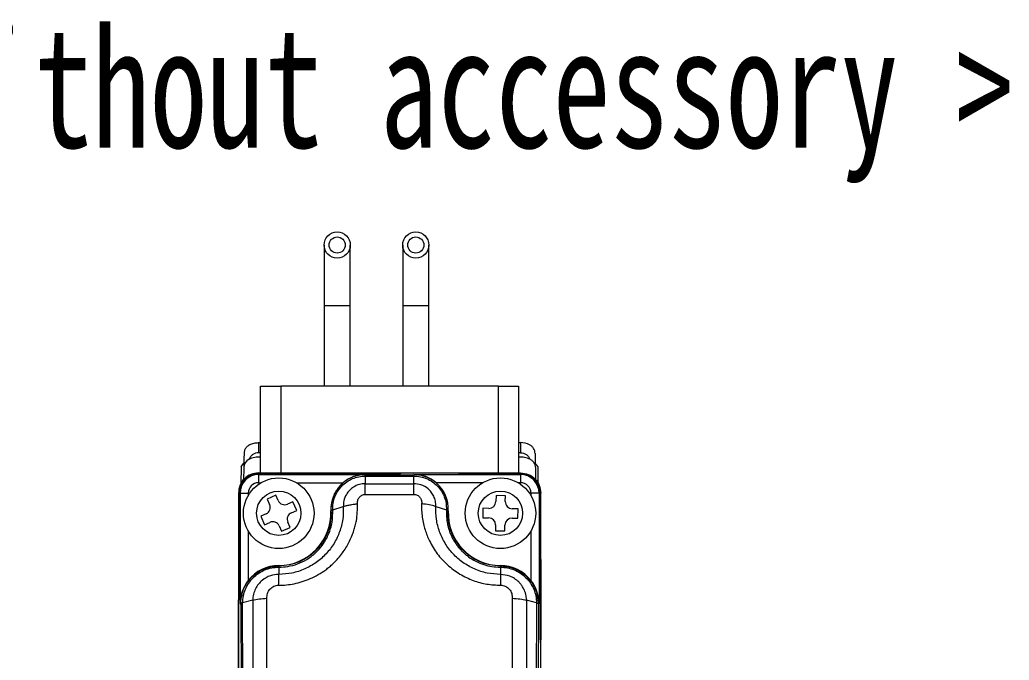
# Model space of a CAD drawing. Header units: millimetres. Extents: x 5 to 415, y 5 to 292.
# Drawn here: x 38.07 to 87.17, y 101.58 to 133.34 of the extents above; entities that cross this region are included whole.
import ezdxf

# ---------------------------------------------------------------- set-up
doc = ezdxf.new("R2010")
doc.units = ezdxf.units.MM
doc.linetypes.add('CENTERX2', pattern=[20.32, 12.7, -2.54, 2.54, -2.54])
doc.layers.add('CENTER_LINE', color=7, linetype='CENTERX2')
doc.styles.add('SLDTEXTSTYLE0', font='TXT', dxfattribs={"width": 0.7})

msp = doc.modelspace()

# ---------------------------------------------------------------- linework, layer by layer
at = {"color": 7, "linetype": 'Continuous', "lineweight": 18}
for p, q in [((53.171, 122.172), (53.171, 119.172)), ((54.471, 119.172), (54.471, 122.172)), ((57.071, 122.172), (57.071, 119.172)), ((58.371, 119.172), (58.371, 122.172)), ((53.171, 119.172), (53.171, 115.172)), ((54.471, 115.172), (54.471, 119.172)), ((57.071, 119.172), (57.071, 115.172)), ((58.371, 115.172), (58.371, 119.172)), ((50.021, 110.872), (50.021, 115.172)), ((51.021, 115.172), (51.021, 110.872)), ((61.821, 115.172), (51.021, 115.172)), ((61.821, 110.872), (61.821, 115.172)), ((62.821, 115.172), (62.821, 110.872)), ((49.921, 112.372), (49.921, 111.872)), ((49.921, 112.372), (50.021, 112.372)), ((62.821, 112.372), (62.921, 112.372)), ((62.921, 112.372), (62.921, 111.872)), ((50.021, 111.872), (49.921, 111.872)), ((62.921, 111.872), (62.821, 111.872)), ((49.055, 111.171), (49.048, 110.33)), ((49.188, 111.123), (49.177, 110.524)), ((49.192, 111.372), (49.188, 111.123)), ((49.259, 111.372), (49.192, 111.372)), ((63.655, 111.123), (63.666, 110.524)), ((63.795, 110.33), (63.788, 111.171)), ((49.921, 110.872), (52.921, 110.872)), ((53.071, 110.847), (49.921, 110.847)), ((49.921, 110.823), (49.921, 110.791)), ((56.971, 110.823), (49.921, 110.823)), ((49.921, 110.791), (55.217, 110.791)), ((49.921, 110.791), (49.921, 110.384)), ((52.921, 110.847), (52.921, 110.872)), ((52.921, 110.872), (59.621, 110.872)), ((53.071, 110.856), (53.071, 110.847)), ((56.971, 110.856), (53.071, 110.856)), ((55.217, 110.78), (55.217, 110.791)), ((55.217, 110.78), (57.626, 110.78)), ((55.217, 110.718), (55.217, 110.338)), ((55.217, 110.718), (57.626, 110.718)), ((56.971, 110.863), (56.971, 110.823)), ((59.871, 110.863), (56.971, 110.863)), ((57.626, 110.78), (57.626, 110.791)), ((57.626, 110.791), (62.921, 110.791)), ((57.626, 110.338), (57.626, 110.718)), ((59.621, 110.872), (62.921, 110.872)), ((59.621, 110.872), (59.621, 110.863)), ((59.871, 110.823), (59.871, 110.863)), ((62.922, 110.826), (59.871, 110.826)), ((59.871, 110.823), (62.921, 110.823)), ((62.921, 110.823), (62.921, 110.791)), ((62.921, 110.791), (62.921, 110.384)), ((49.921, 110.384), (50.04, 110.384)), ((51.803, 110.384), (54.117, 110.384)), ((55.217, 110.338), (57.626, 110.338)), ((61.04, 110.384), (58.726, 110.384)), ((62.921, 110.384), (62.803, 110.384)), ((48.921, 109.872), (48.921, 106.972)), ((48.947, 106.725), (48.947, 109.872)), ((48.97, 104.57), (48.97, 109.872)), ((48.97, 109.872), (49.003, 109.872)), ((49.003, 109.872), (49.003, 104.372)), ((49.003, 109.872), (49.41, 109.872)), ((49.41, 109.872), (49.41, 109.753)), ((50.777, 109.766), (50.351, 109.575)), ((50.351, 109.575), (50.47, 109.309)), ((50.896, 109.5), (50.777, 109.766)), ((55.214, 109.803), (57.629, 109.803)), ((61.702, 109.751), (61.697, 109.459)), ((62.168, 109.743), (61.702, 109.751)), ((62.164, 109.452), (62.168, 109.743)), ((63.84, 109.872), (63.433, 109.872)), ((63.433, 109.872), (63.433, 109.753)), ((63.84, 109.872), (63.84, 104.372)), ((63.873, 109.872), (63.84, 109.872)), ((63.873, 104.57), (63.873, 109.872)), ((63.876, 106.525), (63.876, 109.872)), ((63.921, 106.572), (63.921, 109.872)), ((51.625, 109.442), (51.359, 109.323)), ((51.549, 108.897), (51.815, 109.016)), ((51.815, 109.016), (51.625, 109.442)), ((53.507, 108.992), (53.514, 108.993)), ((53.512, 109.072), (53.514, 108.993)), ((53.514, 108.993), (53.517, 108.872)), ((53.601, 109.044), (54.124, 109.204)), ((58.719, 109.204), (59.242, 109.044)), ((59.329, 108.993), (59.336, 108.992)), ((61.05, 109.119), (61.043, 108.652)), ((61.342, 109.114), (61.05, 109.119)), ((62.8, 109.092), (62.508, 109.096)), ((62.793, 108.625), (62.8, 109.092)), ((50.294, 108.847), (50.027, 108.728)), ((50.027, 108.728), (50.218, 108.302)), ((61.043, 108.652), (61.335, 108.648)), ((62.501, 108.63), (62.793, 108.625)), ((50.218, 108.302), (50.484, 108.421)), ((50.947, 108.244), (51.066, 107.978)), ((51.066, 107.978), (51.492, 108.169)), ((51.492, 108.169), (51.373, 108.435)), ((61.679, 108.292), (61.675, 108.001)), ((62.141, 107.994), (62.146, 108.285)), ((49.41, 107.991), (49.41, 105.542)), ((61.675, 108.001), (62.141, 107.994)), ((63.433, 107.991), (63.433, 105.542)), ((48.921, 106.972), (48.947, 106.972)), ((48.921, 106.972), (48.921, 95.872)), ((48.941, 104.57), (48.941, 106.725)), ((48.947, 106.725), (48.941, 106.725)), ((63.876, 106.572), (63.921, 106.572)), ((63.921, 106.572), (63.921, 102.6)), ((50.921, 106.259), (50.921, 106.284)), ((50.922, 106.197), (50.921, 105.838)), ((61.921, 106.284), (61.921, 106.259)), ((61.921, 106.197), (61.921, 105.838)), ((63.902, 106.525), (63.876, 106.525)), ((63.902, 104.57), (63.902, 106.525)), ((50.336, 98.711), (50.336, 104.657)), ((62.507, 104.657), (62.507, 98.711)), ((48.93, 85.872), (48.93, 104.57)), ((48.97, 104.57), (48.93, 104.57)), ((49.003, 104.372), (49.039, 104.372)), ((49.039, 104.372), (49.077, 96.317)), ((49.628, 104.555), (49.127, 104.426)), ((49.165, 96.372), (49.127, 104.426)), ((49.628, 104.555), (49.629, 98.636)), ((63.215, 104.555), (63.214, 98.636)), ((63.716, 104.426), (63.215, 104.555)), ((63.716, 104.426), (63.678, 96.372)), ((63.804, 104.372), (63.766, 96.317)), ((63.84, 104.372), (63.804, 104.372)), ((63.916, 104.57), (63.873, 104.57)), ((63.916, 102.6), (63.916, 104.57)), ((63.916, 102.6), (63.921, 102.6)), ((63.921, 100.86), (63.921, 102.6))]:
    msp.add_line(p, q, dxfattribs=at)
at = {"color": 8, "linetype": 'Continuous', "lineweight": 18}
for p, q in [((53.171, 119.172), (54.471, 119.172)), ((57.071, 119.172), (58.371, 119.172)), ((62.921, 110.823), (62.922, 110.826)), ((48.97, 109.871), (48.947, 109.872)), ((63.734, 104.823), (63.804, 104.372))]:
    msp.add_line(p, q, dxfattribs=at)
at = {"color": 7, "linetype": 'Continuous', "lineweight": 18, "flags": 128}
for points in [[(49.055, 111.171), (49.128, 111.28), (49.192, 111.356)], [(63.788, 111.171), (63.715, 111.28), (63.651, 111.356)]]:
    msp.add_lwpolyline(points, dxfattribs=at)
at = {"color": 7, "linetype": 'Continuous', "lineweight": 18}
for centre, radius in [((53.821, 122.172), 0.65), ((57.721, 122.172), 0.65), ((53.821, 122.172), 0.4), ((57.721, 122.172), 0.4), ((50.921, 108.872), 1.75), ((61.921, 108.872), 1.75), ((50.921, 108.872), 1.1), ((61.921, 108.872), 1.1)]:
    msp.add_circle(centre, radius, dxfattribs=at)
for centre, radius, start, end in [((62.921, 111.372), 1, 63.6986, 90), ((49.688, 111.114), 0.5, 117.8883, 179), ((49.921, 109.872), 0.951, 90, 180), ((49.921, 109.872), 0.919, 90, 180), ((62.921, 109.872), 0.951, 0, 90), ((62.921, 109.872), 0.919, 0, 90), ((49.921, 109.872), 0.512, 90, 180), ((55.217, 109.072), 1.712, 129.9741, 182.6659), ((57.626, 109.072), 1.712, 357.3341, 50.0259), ((62.921, 109.872), 0.512, 0, 90), ((51.216, 109.643), 0.35, 204.1047, 294.1047), ((50.151, 109.166), 0.35, 294.1047, 24.1047), ((50.921, 108.872), 2.588, 270, 2.6659), ((61.921, 108.872), 2.588, 177.3341, 270), ((61.347, 109.464), 0.35, 269.1229, 359.1229), ((62.514, 109.446), 0.35, 179.1229, 269.1229), ((51.692, 108.578), 0.35, 114.1047, 204.1047), ((61.329, 108.298), 0.35, 359.1229, 89.1229), ((62.496, 108.28), 0.35, 89.1229, 179.1229), ((50.627, 108.101), 0.35, 24.1047, 114.1047), ((50.921, 104.372), 1.912, 90, 142.2583), ((61.921, 104.372), 1.912, 37.7417, 90)]:
    msp.add_arc(centre, radius, start, end, dxfattribs=at)
for centre, major_axis, start_param, end_param in [((55.217, 109.101), (0, 1.69), 0, 0.708773), ((57.626, 109.101), (0, 1.69), 5.574412, 6.283185), ((50.889, 104.372), (1.886, 0), 2.472305, 3.141593), ((61.954, 104.372), (1.886, 0), 0, 0.669288)]:
    msp.add_ellipse(centre, major_axis=major_axis, ratio=0.999853, start_param=start_param, end_param=end_param, dxfattribs=at)
for points in [[(50.021, 115.172), (50.037, 115.172), (50.067, 115.172), (50.298, 115.172), (50.628, 115.172), (50.89, 115.172), (51.021, 115.172)], [(61.821, 115.172), (61.953, 115.172), (62.215, 115.172), (62.545, 115.172), (62.776, 115.172), (62.806, 115.172), (62.821, 115.172)], [(49.478, 112.269), (49.549, 112.299), (49.691, 112.359), (49.845, 112.368), (49.921, 112.372)], [(49.454, 111.556), (49.544, 111.595), (49.725, 111.674), (49.923, 111.67), (50.021, 111.667)], [(62.821, 111.667), (62.92, 111.67), (63.118, 111.674), (63.299, 111.595), (63.389, 111.556)], [(63.389, 111.556), (63.427, 111.532), (63.502, 111.484), (63.586, 111.378), (63.643, 111.256), (63.651, 111.167), (63.655, 111.123)], [(49.921, 110.872), (49.79, 110.857), (49.528, 110.827), (49.198, 110.596), (48.967, 110.265), (48.937, 110.003), (48.921, 109.872)], [(55.217, 110.718), (55.217, 110.736), (55.217, 110.77), (55.217, 110.777), (55.217, 110.78)], [(57.626, 110.718), (57.626, 110.736), (57.626, 110.77), (57.626, 110.777), (57.626, 110.78)], [(62.921, 110.872), (63.053, 110.857), (63.315, 110.827), (63.645, 110.596), (63.876, 110.265), (63.906, 110.003), (63.921, 109.872)], [(55.214, 109.803), (55.215, 109.907), (55.216, 110.115), (55.217, 110.263), (55.217, 110.338)], [(57.629, 109.803), (57.628, 109.907), (57.627, 110.115), (57.627, 110.263), (57.626, 110.338)]]:
    msp.add_open_spline(points, degree=3, dxfattribs=at)
for points, knots in [([(49.478, 112.269), (49.434, 112.241), (49.346, 112.187), (49.254, 112.062), (49.208, 111.938), (49.202, 111.86), (49.2, 111.829)], [0, 0, 0, 0, 0.270501, 0.540639, 0.820445, 1, 1, 1, 1]), ([(63.643, 111.829), (63.639, 111.875), (63.63, 111.964), (63.57, 112.091), (63.482, 112.199), (63.403, 112.245), (63.365, 112.269)], [0, 0, 0, 0, 0.268331, 0.522065, 0.764688, 1, 1, 1, 1]), ([(49.2, 111.829), (49.198, 111.724), (49.196, 111.577), (49.193, 111.418), (49.192, 111.372)], [0, 0, 0, 0, 0.7156992, 1, 1, 1, 1]), ([(49.921, 111.872), (49.872, 111.868), (49.772, 111.859), (49.637, 111.791), (49.523, 111.691), (49.479, 111.601), (49.456, 111.557)], [0, 0, 0, 0, 0.249883, 0.499844, 0.749883, 1, 1, 1, 1]), ([(62.921, 111.872), (62.971, 111.868), (63.071, 111.859), (63.206, 111.792), (63.32, 111.691), (63.365, 111.601), (63.387, 111.557)], [0, 0, 0, 0, 0.249826, 0.499768, 0.749826, 1, 1, 1, 1]), ([(63.643, 111.829), (63.644, 111.753), (63.647, 111.609), (63.65, 111.448), (63.651, 111.372)], [0, 0, 0, 0, 0.523313, 1, 1, 1, 1]), ([(48.947, 109.872), (48.957, 109.982), (48.979, 110.201), (49.147, 110.493), (49.394, 110.714), (49.668, 110.83), (49.85, 110.842), (49.921, 110.847)], [0, 0, 0, 0, 0.214703, 0.429407, 0.644092, 0.858769, 1, 1, 1, 1]), ([(55.217, 110.78), (55.103, 110.774), (54.898, 110.762), (54.602, 110.674), (54.328, 110.542), (54.078, 110.357), (53.868, 110.132), (53.733, 109.925), (53.649, 109.751), (53.603, 109.63), (53.565, 109.506), (53.548, 109.421), (53.538, 109.372)], [0, 0, 0, 0, 0.142847, 0.258112, 0.385624, 0.525517, 0.647431, 0.772458, 0.835884, 0.890558, 0.936484, 1, 1, 1, 1]), ([(53.601, 109.044), (53.604, 109.152), (53.608, 109.368), (53.697, 109.682), (53.842, 109.972), (54.043, 110.229), (54.291, 110.441), (54.577, 110.598), (54.89, 110.699), (55.108, 110.712), (55.217, 110.718)], [0, 0, 0, 0, 0.125187, 0.249946, 0.374696, 0.499673, 0.624667, 0.749543, 0.8745, 1, 1, 1, 1]), ([(59.3, 109.399), (59.297, 109.414), (59.28, 109.497), (59.236, 109.651), (59.138, 109.879), (58.988, 110.116), (58.774, 110.349), (58.521, 110.538), (58.235, 110.677), (57.936, 110.764), (57.729, 110.775), (57.626, 110.78)], [0, 0, 0, 0, 0.019675, 0.108736, 0.204268, 0.336279, 0.465244, 0.606438, 0.736597, 0.869375, 1, 1, 1, 1]), ([(57.626, 110.718), (57.735, 110.712), (57.953, 110.699), (58.265, 110.598), (58.552, 110.441), (58.8, 110.229), (59.002, 109.972), (59.146, 109.682), (59.235, 109.368), (59.239, 109.152), (59.242, 109.044)], [0, 0, 0, 0, 0.125449, 0.250399, 0.375304, 0.500371, 0.625369, 0.750133, 0.874874, 1, 1, 1, 1]), ([(62.922, 110.826), (63.032, 110.824), (63.152, 110.822), (63.252, 110.764), (63.26, 110.76)], [0, 0, 0, 0, 0.9263409, 1, 1, 1, 1]), ([(55.217, 110.338), (55.118, 110.33), (54.91, 110.313), (54.645, 110.189), (54.429, 110.015), (54.257, 109.792), (54.138, 109.512), (54.128, 109.302), (54.124, 109.204)], [0, 0, 0, 0, 0.167736, 0.352143, 0.487172, 0.638974, 0.831837, 1, 1, 1, 1]), ([(58.719, 109.204), (58.715, 109.295), (58.708, 109.47), (58.622, 109.712), (58.497, 109.918), (58.295, 110.128), (58.001, 110.302), (57.745, 110.326), (57.626, 110.338)], [0, 0, 0, 0, 0.1558575, 0.3009533, 0.4379236, 0.5671246, 0.799357, 1, 1, 1, 1]), ([(63.808, 110.189), (63.825, 110.154), (63.871, 110.054), (63.874, 109.944), (63.876, 109.872)], [0, 0, 0, 0, 0.355199, 1, 1, 1, 1]), ([(54.834, 109.342), (54.831, 109.368), (54.824, 109.422), (54.838, 109.505), (54.867, 109.585), (54.913, 109.658), (54.974, 109.72), (55.048, 109.766), (55.129, 109.798), (55.186, 109.801), (55.214, 109.803)], [0, 0, 0, 0, 0.11782, 0.242931, 0.371062, 0.499161, 0.624773, 0.752597, 0.87771, 1, 1, 1, 1]), ([(57.629, 109.803), (57.657, 109.801), (57.714, 109.797), (57.795, 109.767), (57.869, 109.721), (57.929, 109.659), (57.976, 109.586), (58.005, 109.506), (58.019, 109.423), (58.012, 109.369), (58.009, 109.342)], [0, 0, 0, 0, 0.120683, 0.247152, 0.372056, 0.500257, 0.625655, 0.756459, 0.880216, 1, 1, 1, 1]), ([(50.917, 105.303), (51.046, 105.306), (51.305, 105.312), (51.698, 105.374), (52.094, 105.475), (52.495, 105.625), (52.886, 105.82), (53.2, 106.026), (53.44, 106.214), (53.616, 106.371), (53.782, 106.539), (53.955, 106.735), (54.129, 106.962), (54.297, 107.222), (54.444, 107.494), (54.56, 107.759), (54.652, 108.014), (54.721, 108.255), (54.82, 108.694), (54.828, 109.06), (54.834, 109.342)], [0, 0, 0, 0, 0.0602303, 0.1215367, 0.1865497, 0.2522973, 0.3226441, 0.39284, 0.4301667, 0.4675629, 0.5051681, 0.5431194, 0.5927985, 0.6422533, 0.6917902, 0.7417141, 0.7822262, 0.8226892, 0.8632567, 1, 1, 1, 1]), ([(54.124, 109.204), (54.123, 108.994), (54.122, 108.571), (53.957, 107.951), (53.683, 107.368), (53.289, 106.849), (52.797, 106.413), (52.219, 106.09), (51.586, 105.876), (51.142, 105.85), (50.921, 105.838)], [0, 0, 0, 0, 0.1235842, 0.2487262, 0.3737983, 0.4992067, 0.6244384, 0.7497958, 0.8754316, 1, 1, 1, 1]), ([(50.922, 106.197), (51.074, 106.204), (51.389, 106.22), (51.862, 106.351), (52.328, 106.573), (52.76, 106.899), (53.133, 107.323), (53.416, 107.836), (53.596, 108.421), (53.6, 108.834), (53.601, 109.044)], [0, 0, 0, 0, 0.10102, 0.209221, 0.324285, 0.446028, 0.574634, 0.7099, 0.851901, 1, 1, 1, 1]), ([(53.514, 108.993), (53.515, 108.997), (53.517, 109.007), (53.535, 109.021), (53.562, 109.034), (53.588, 109.041), (53.601, 109.044)], [0, 0, 0, 0, 0.247686, 0.500027, 0.752355, 1, 1, 1, 1]), ([(54.124, 109.204), (54.143, 109.21), (54.191, 109.225), (54.296, 109.256), (54.455, 109.289), (54.646, 109.321), (54.777, 109.336), (54.834, 109.342)], [0, 0, 0, 0, 0.1027472, 0.2505743, 0.5003072, 0.7828257, 1, 1, 1, 1]), ([(58.009, 109.342), (58.007, 109.231), (58.004, 109.009), (58.037, 108.675), (58.096, 108.355), (58.178, 108.052), (58.278, 107.77), (58.458, 107.361), (58.768, 106.85), (59.279, 106.294), (59.887, 105.844), (60.554, 105.528), (61.238, 105.335), (61.698, 105.314), (61.925, 105.303)], [0, 0, 0, 0, 0.053711, 0.107932, 0.163078, 0.211631, 0.259904, 0.30816, 0.427352, 0.546008, 0.668001, 0.784319, 0.893243, 1, 1, 1, 1]), ([(58.719, 109.204), (58.708, 109.207), (58.615, 109.237), (58.388, 109.295), (58.14, 109.326), (58.009, 109.342)], [0, 0, 0, 0, 0.057383, 0.500719, 1, 1, 1, 1]), ([(61.921, 105.838), (61.7, 105.851), (61.257, 105.877), (60.623, 106.089), (60.047, 106.414), (59.553, 106.848), (59.16, 107.368), (58.886, 107.951), (58.721, 108.571), (58.72, 108.994), (58.719, 109.204)], [0, 0, 0, 0, 0.124691, 0.250146, 0.375426, 0.500837, 0.625995, 0.751307, 0.876449, 1, 1, 1, 1]), ([(59.242, 109.044), (59.244, 108.809), (59.247, 108.514), (59.331, 108.169), (59.385, 107.996), (59.451, 107.826), (59.581, 107.549), (59.745, 107.295), (59.938, 107.07), (60.058, 106.947), (60.192, 106.825), (60.4, 106.662), (60.694, 106.481), (61.086, 106.319), (61.499, 106.216), (61.781, 106.203), (61.921, 106.197)], [0, 0, 0, 0, 0.165177, 0.2073033, 0.2496797, 0.2922796, 0.3350912, 0.4630288, 0.500141, 0.5392974, 0.5805029, 0.6237356, 0.7186424, 0.8130679, 0.9069288, 1, 1, 1, 1]), ([(59.329, 108.993), (59.327, 109), (59.322, 109.012), (59.293, 109.027), (59.266, 109.037), (59.248, 109.042), (59.242, 109.044)], [0, 0, 0, 0, 0.375097, 0.670769, 0.878802, 1, 1, 1, 1]), ([(61.921, 106.259), (61.737, 106.27), (61.374, 106.292), (60.862, 106.466), (60.397, 106.731), (60.004, 107.078), (59.686, 107.501), (59.512, 107.866), (59.42, 108.154), (59.372, 108.351), (59.337, 108.573), (59.323, 108.793), (59.327, 108.932), (59.329, 108.993)], [0, 0, 0, 0, 0.126288, 0.248653, 0.370072, 0.498016, 0.617462, 0.748423, 0.790106, 0.838307, 0.897747, 0.955185, 1, 1, 1, 1]), ([(53.517, 108.872), (53.509, 108.706), (53.493, 108.375), (53.346, 107.883), (53.114, 107.434), (52.845, 107.098), (52.599, 106.868), (52.325, 106.659), (51.952, 106.455), (51.455, 106.291), (51.103, 106.269), (50.921, 106.259)], [0, 0, 0, 0, 0.1257453, 0.2512301, 0.3847948, 0.5016554, 0.5674795, 0.631015, 0.7512634, 0.8721587, 1, 1, 1, 1]), ([(49.099, 104.824), (49.102, 104.843), (49.135, 105.077), (49.33, 105.419), (49.651, 105.787), (50, 106.034), (50.423, 106.219), (50.749, 106.245), (50.921, 106.259)], [0, 0, 0, 0, 0.023377, 0.284963, 0.454083, 0.610185, 0.794428, 1, 1, 1, 1]), ([(49.127, 104.426), (49.135, 104.542), (49.151, 104.773), (49.259, 105.106), (49.425, 105.414), (49.649, 105.683), (49.921, 105.906), (50.231, 106.07), (50.569, 106.176), (50.804, 106.19), (50.922, 106.197)], [0, 0, 0, 0, 0.125092, 0.249779, 0.374496, 0.499382, 0.624389, 0.74933, 0.874457, 1, 1, 1, 1]), ([(50.921, 106.259), (50.922, 106.255), (50.922, 106.249), (50.922, 106.214), (50.922, 106.197)], [0, 0, 0, 0, 0.4972576, 1, 1, 1, 1]), ([(61.921, 106.197), (61.921, 106.214), (61.921, 106.249), (61.921, 106.255), (61.921, 106.259)], [0, 0, 0, 0, 0.502742, 1, 1, 1, 1]), ([(61.921, 106.259), (62.1, 106.244), (62.475, 106.213), (62.933, 105.987), (63.284, 105.696), (63.536, 105.366), (63.703, 105.066), (63.729, 104.866), (63.734, 104.823)], [0, 0, 0, 0, 0.2131116, 0.4478152, 0.5985682, 0.7573673, 0.9482688, 1, 1, 1, 1]), ([(61.921, 106.197), (62.039, 106.19), (62.273, 106.177), (62.611, 106.071), (62.921, 105.907), (63.193, 105.684), (63.417, 105.415), (63.584, 105.107), (63.692, 104.774), (63.708, 104.542), (63.716, 104.426)], [0, 0, 0, 0, 0.125362, 0.250249, 0.3751, 0.50004, 0.624975, 0.749787, 0.874671, 1, 1, 1, 1]), ([(50.921, 105.838), (50.782, 105.824), (50.485, 105.796), (50.142, 105.598), (49.906, 105.36), (49.759, 105.128), (49.652, 104.856), (49.637, 104.657), (49.628, 104.555)], [0, 0, 0, 0, 0.20459, 0.437673, 0.566426, 0.702382, 0.846176, 1, 1, 1, 1]), ([(50.917, 105.303), (50.918, 105.406), (50.919, 105.614), (50.921, 105.763), (50.921, 105.838)], [0, 0, 0, 0, 0.497276, 1, 1, 1, 1]), ([(61.921, 105.838), (61.922, 105.763), (61.923, 105.614), (61.925, 105.406), (61.925, 105.303)], [0, 0, 0, 0, 0.502722, 1, 1, 1, 1]), ([(63.215, 104.555), (63.21, 104.63), (63.2, 104.801), (63.129, 105.025), (63.031, 105.215), (62.935, 105.351), (62.805, 105.496), (62.628, 105.637), (62.327, 105.795), (62.081, 105.821), (61.921, 105.838)], [0, 0, 0, 0, 0.112175, 0.256584, 0.349315, 0.431694, 0.503823, 0.639155, 0.7666, 1, 1, 1, 1]), ([(50.336, 104.657), (50.338, 104.736), (50.341, 104.857), (50.408, 105.005), (50.479, 105.106), (50.57, 105.19), (50.677, 105.253), (50.795, 105.296), (50.877, 105.301), (50.917, 105.303)], [0, 0, 0, 0, 0.245572, 0.373218, 0.499285, 0.625401, 0.751777, 0.877837, 1, 1, 1, 1]), ([(61.925, 105.303), (61.966, 105.301), (62.048, 105.296), (62.165, 105.253), (62.273, 105.191), (62.364, 105.106), (62.435, 105.005), (62.502, 104.857), (62.505, 104.736), (62.507, 104.657)], [0, 0, 0, 0, 0.121784, 0.248137, 0.373872, 0.500587, 0.62603, 0.753831, 1, 1, 1, 1]), ([(49.628, 104.555), (49.732, 104.58), (49.938, 104.631), (50.203, 104.648), (50.336, 104.657)], [0, 0, 0, 0, 0.5004353, 1, 1, 1, 1]), ([(62.507, 104.657), (62.639, 104.648), (62.904, 104.631), (63.111, 104.58), (63.215, 104.555)], [0, 0, 0, 0, 0.49864, 1, 1, 1, 1]), ([(49.127, 104.426), (49.117, 104.423), (49.091, 104.417), (49.062, 104.409), (49.043, 104.396), (49.04, 104.38), (49.039, 104.372)], [0, 0, 0, 0, 0.183981, 0.49927, 0.753248, 1, 1, 1, 1]), ([(63.716, 104.426), (63.729, 104.422), (63.755, 104.415), (63.782, 104.41), (63.797, 104.396), (63.803, 104.38), (63.804, 104.374), (63.804, 104.372)], [0, 0, 0, 0, 0.249886, 0.499926, 0.747959, 0.907794, 1, 1, 1, 1])]:
    msp.add_open_spline(points, degree=3, knots=knots, dxfattribs=at)
at = {"color": 8, "linetype": 'Continuous', "lineweight": 18}
for points, knots in [([(53.538, 109.372), (53.53, 109.322), (53.515, 109.223), (53.513, 109.122), (53.512, 109.072)], [0, 0, 0, 0, 0.500083, 1, 1, 1, 1]), ([(59.329, 108.993), (59.33, 109.016), (59.332, 109.066), (59.33, 109.149), (59.323, 109.262), (59.309, 109.346), (59.3, 109.399)], [0, 0, 0, 0, 0.1698409, 0.3716159, 0.6053309, 1, 1, 1, 1]), ([(49.039, 104.372), (49.039, 104.372), (49.039, 104.374), (49.039, 104.38), (49.039, 104.4), (49.041, 104.551), (49.072, 104.695), (49.099, 104.824)], [0, 0, 0, 0, 0.001181, 0.010701, 0.037347, 0.138471, 1, 1, 1, 1])]:
    msp.add_open_spline(points, degree=3, knots=knots, dxfattribs=at)

# ---------------------------------------------------------------- texts
at = {"layer": 'CENTER_LINE', "insert": (27.378, 132.998), "char_height": 6, "attachment_point": 1, "style": 'SLDTEXTSTYLE0'}
msp.add_mtext('< Without accessory >', dxfattribs=at)

doc.saveas('drawing.dxf')
